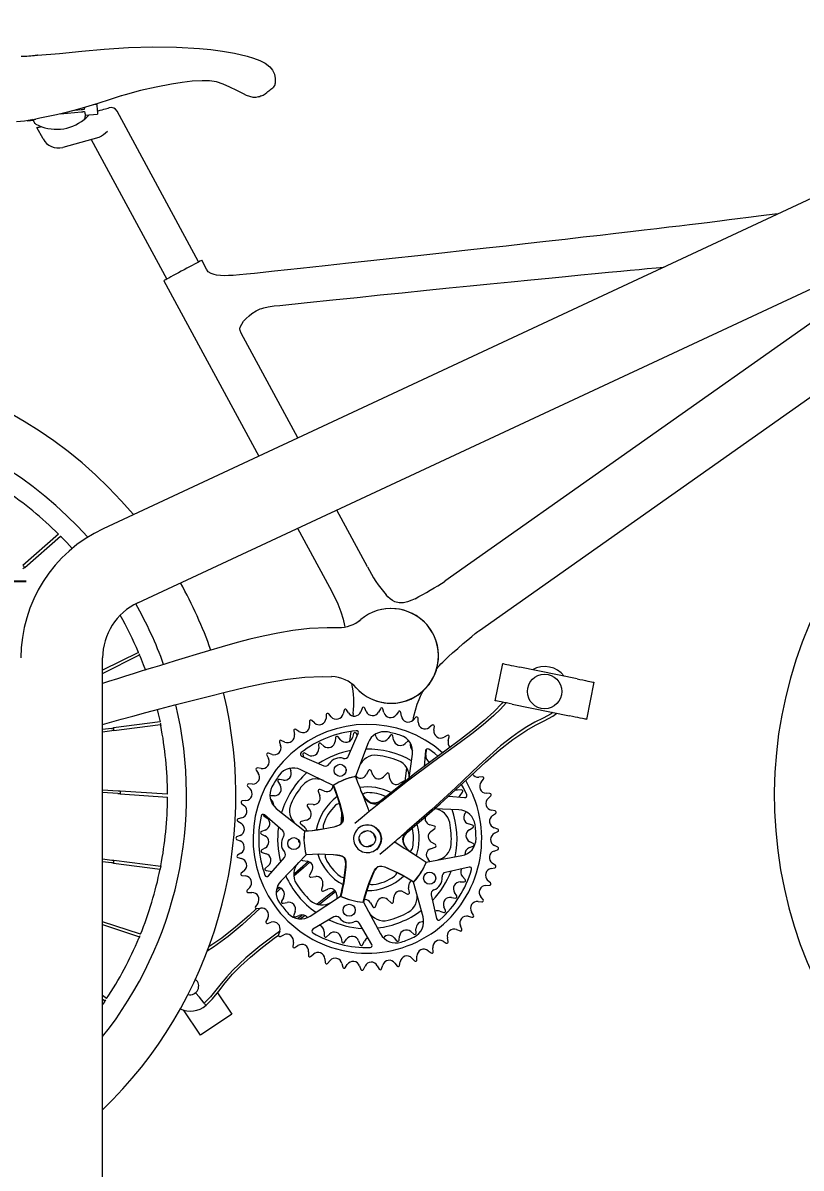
# Model space of a CAD drawing. Header units: inches. Extents: x -8 to 544, y 1 to 138.
# Drawn here: x 18.93 to 41.52, y 94.96 to 128.2 of the extents above; entities that cross this region are included whole.
import ezdxf

# ---------------------------------------------------------------- set-up
doc = ezdxf.new("R2010")
doc.units = ezdxf.units.IN
doc.layers.add('ZANO_R', color=7, linetype='Continuous', lineweight=0)
doc.layers.add('ZANO_W', color=1, linetype='Continuous', lineweight=0)
doc.styles.get("Standard").update_dxf_attribs({"font": 'arial.ttf'})
doc.dimstyles.new('amerykanie', dxfattribs={"dimtxt": 50, "dimasz": 50, "dimexe": 0.5, "dimexo": 0.5, "dimgap": 1, "dimtad": 1, "dimdec": 0, "dimzin": 0, "dimlunit": 5, "dimtxsty": 'Standard', "dimcen": 0.09, "dimclrd": 1, "dimclre": 1, "dimclrt": 1, "dimazin": 0, "dimtfac": 1, "dimtdec": 0, "dimtmove": 0, "dimatfit": 3, "dimfxl": 1, "dimtzin": 0, "dimarcsym": 1})

# ---------------------------------------------------------------- blocks, each defined once
blk = doc.blocks.new('*D412')
at = {"layer": 'ZANO_W', "color": 1, "lineweight": -2}
for p, q in [((19.024, 111.992), (-2.019, 111.992)), ((-1.519, 110.992), (-1.519, 94.154)), ((22.12, 93.154), (-2.019, 93.154))]:
    blk.add_line(p, q, dxfattribs=at)
at = {"layer": 'ZANO_W', "color": 1}
for points in [[(-1.353, 110.992), (-1.686, 110.992), (-1.519, 111.992)], [(-1.686, 94.154), (-1.353, 94.154), (-1.519, 93.154)]]:
    blk.add_solid(points, dxfattribs=at)
at = {"layer": 'ZANO_W', "color": 1, "insert": (-2.86, 102.573), "char_height": 1.625, "attachment_point": 5, "rotation": 90}
blk.add_mtext('18 13/16', dxfattribs=at)

msp = doc.modelspace()

# ---------------------------------------------------------------- linework, layer by layer
at = {"layer": 'ZANO_R'}
for p, q in [((52.74627, 128.1991), (21.26503, 113.51915)), ((19.33935, 127.25799), (19.36029, 127.26138)), ((19.35083, 127.26065), (19.34377, 127.25971)), ((22.26786, 111.36857), (53.74911, 126.04852)), ((25.76239, 126.04902), (25.79574, 126.05968)), ((25.80685, 126.06313), (25.82292, 126.06812)), ((25.82685, 126.07486), (25.81994, 126.07268)), ((20.62598, 125.67798), (20.43025, 125.65944)), ((21.07635, 125.82858), (20.97239, 125.81873)), ((21.09403, 125.64191), (21.11676, 125.64817)), ((24.03482, 121.26232), (21.66712, 125.63917)), ((19.05378, 125.36087), (19.24866, 125.37933)), ((19.25243, 125.33963), (19.24695, 125.39743)), ((20.02045, 125.56038), (20.63163, 125.61828)), ((20.73831, 125.55201), (20.74503, 125.48103)), ((20.74128, 125.52073), (21.10227, 125.55493)), ((19.51855, 124.83178), (19.34163, 125.15883)), ((19.44053, 125.18609), (19.46014, 125.1915)), ((21.13353, 124.87518), (20.09094, 124.58778)), ((20.91914, 124.81609), (23.11173, 120.76297)), ((24.26065, 121.05494), (24.12274, 121.30988)), ((44.03114, 121.05889), (31.18455, 112.00026)), ((23.02382, 120.71541), (25.77824, 115.6237)), ((32.19174, 110.57016), (44.95116, 119.56732)), ((26.9126, 116.15266), (25.26587, 119.19673)), ((28.93366, 112.41661), (28.04364, 114.06187)), ((19.97044, 113.35987), (18.93349, 112.45624)), ((26.90928, 113.5329), (27.8364, 111.81907)), ((18.98602, 112.39596), (20.02725, 113.30331)), ((22.28804, 109.93171), (21.24883, 109.41023)), ((21.24883, 109.32077), (22.32032, 109.85844)), ((21.24883, 93.31111), (21.24883, 109.76902)), ((32.64496, 108.52763), (32.86518, 109.60483)), ((35.01958, 109.16438), (33.35482, 109.50473)), ((35.50922, 109.06428), (35.289, 107.98708)), ((33.13459, 108.42753), (34.79936, 108.08718)), ((27.74145, 108.12357), (27.73217, 108.01425)), ((27.88274, 108.06238), (27.81178, 108.14605)), ((28.2545, 108.25419), (28.2301, 108.14722)), ((28.3859, 108.17393), (28.32727, 108.26666)), ((28.52405, 108.16151), (28.5141, 108.08505)), ((28.78073, 108.31213), (28.74168, 108.2096)), ((28.89969, 108.21437), (28.85454, 108.31435)), ((29.30991, 108.29627), (29.25697, 108.20018)), ((29.4141, 108.1829), (29.3833, 108.2882)), ((29.83173, 108.20692), (29.76593, 108.11913)), ((29.91913, 108.08015), (29.90329, 108.18872)), ((30.33604, 108.04582), (30.25866, 107.96804)), ((30.40495, 107.90812), (30.40436, 108.01783)), ((21.50642, 107.72274), (21.24883, 107.68913)), ((22.91363, 107.91643), (21.56631, 107.74063)), ((21.57666, 107.66134), (22.93075, 107.83802)), ((26.94709, 107.63598), (26.85581, 107.69684)), ((27.25157, 107.92282), (27.2576, 107.81328)), ((27.40001, 107.88189), (27.31809, 107.95487)), ((30.81302, 107.81609), (30.72557, 107.74984)), ((30.86209, 107.67015), (30.87678, 107.77887)), ((21.24883, 107.62865), (21.51418, 107.66327)), ((26.5328, 107.32942), (26.43394, 107.37699)), ((26.7944, 107.65585), (26.81562, 107.54821)), ((28.01062, 107.45897), (27.99642, 107.34205)), ((28.15707, 107.39032), (28.08077, 107.48005)), ((28.38889, 106.92663), (28.66765, 107.57472)), ((28.45599, 107.6388), (28.41871, 107.35248)), ((28.53489, 107.57431), (28.50061, 107.46163)), ((28.64428, 107.52038), (28.60764, 107.58289)), ((29.18537, 107.48226), (29.1588, 107.5538)), ((29.60333, 107.52593), (29.53257, 107.43177)), ((29.69584, 107.39326), (29.67462, 107.50911)), ((30.11504, 107.36368), (30.029, 107.28324)), ((31.25338, 107.52222), (31.15756, 107.46878)), ((31.28166, 107.37087), (31.31135, 107.47649)), ((26.37884, 107.32785), (26.41482, 107.22421)), ((27.51434, 107.25434), (27.52066, 107.13673)), ((27.67049, 107.21217), (27.57976, 107.28728)), ((28.95542, 107.30664), (28.58353, 106.3263)), ((30.1831, 107.21696), (30.1826, 107.29285)), ((30.62372, 107.07707), (30.58111, 106.61553)), ((30.63234, 106.95873), (30.65203, 107.07486)), ((26.01296, 106.9452), (26.06302, 106.84758)), ((26.16521, 106.96819), (26.06069, 107.00154)), ((27.02319, 106.91944), (27.67128, 106.64068)), ((27.06114, 106.96665), (27.07753, 106.89607)), ((27.22223, 106.95223), (27.11984, 107.01045)), ((30.14723, 106.27894), (30.24282, 106.97911)), ((25.7039, 106.51536), (25.76706, 106.42566)), ((25.85147, 106.55931), (25.74333, 106.57779)), ((26.68103, 106.56647), (26.71094, 106.49626)), ((27.94285, 106.071), (26.99865, 106.52692)), ((28.31253, 106.537), (28.29923, 106.43485)), ((28.96671, 106.50221), (28.90008, 106.3786)), ((29.09602, 106.37161), (29.03836, 106.49965)), ((29.5001, 106.41933), (29.40259, 106.31829)), ((29.58938, 106.2587), (29.56841, 106.39754)), ((30.03201, 106.19549), (30.0811, 106.57252)), ((25.45767, 106.0467), (25.5327, 105.96665)), ((25.59769, 106.11075), (25.48803, 106.114)), ((26.3373, 106.17927), (26.40158, 106.08057)), ((26.49361, 106.22082), (26.37748, 106.24051)), ((29.99136, 106.19563), (29.8702, 106.12463)), ((32.27363, 106.31848), (32.16436, 106.30864)), ((32.2379, 106.16871), (32.30798, 106.25313)), ((21.69665, 105.90033), (21.24883, 105.9311)), ((21.24883, 105.87098), (21.69254, 105.8405)), ((21.75403, 105.82625), (23.13171, 105.7316)), ((23.13171, 105.81175), (21.75951, 105.90603)), ((26.23538, 105.77158), (26.1176, 105.7708)), ((27.5073, 105.89851), (27.55216, 105.76544)), ((27.691, 105.90388), (27.55807, 105.94913)), ((31.29336, 105.75821), (31.75508, 105.71559)), ((31.66587, 105.938), (31.54825, 105.93168)), ((31.62369, 105.78185), (31.69881, 105.87257)), ((32.49135, 105.83591), (32.38178, 105.84137)), ((32.43513, 105.69257), (32.51627, 105.76641)), ((25.27907, 105.54832), (25.36451, 105.4795)), ((25.4088, 105.63124), (25.29976, 105.61919)), ((26.11727, 105.67291), (26.1691, 105.61748)), ((26.28932, 105.40374), (27.10676, 104.74711)), ((27.18832, 105.46304), (27.26741, 105.34701)), ((27.36376, 105.51778), (27.22355, 105.52548)), ((31.58906, 105.35906), (30.88318, 105.39326)), ((25.17156, 105.02993), (25.26575, 104.97367)), ((25.28849, 105.1301), (25.18218, 105.103)), ((25.92641, 105.19181), (26.02057, 105.12105)), ((26.47567, 104.7475), (25.94544, 105.21289)), ((27.15283, 105.0577), (27.01574, 105.0273)), ((31.80185, 105.29527), (31.80516, 105.29809)), ((32.63979, 105.32773), (32.53204, 105.34839)), ((32.56417, 105.19361), (32.6548, 105.25544)), ((25.97007, 104.77384), (25.85966, 104.73283)), ((26.99866, 104.95767), (27.10612, 104.86728)), ((28.76595, 104.69012), (28.93571, 104.75777)), ((30.87936, 104.88956), (30.74478, 104.92965)), ((30.7778, 104.73639), (30.89143, 104.8189)), ((31.98583, 104.91744), (31.87315, 104.95173)), ((31.8928, 104.78514), (31.99441, 104.8447)), ((32.71607, 104.80384), (32.61224, 104.83929)), ((32.62251, 104.68155), (32.72087, 104.73016)), ((25.13724, 104.50163), (25.23834, 104.45903)), ((25.2391, 104.6171), (25.13759, 104.57547)), ((25.85548, 104.65971), (25.9605, 104.60637)), ((26.95238, 104.41986), (26.96961, 104.41204)), ((28.76222, 104.35442), (28.69457, 104.52418)), ((29.10164, 104.68639), (29.16929, 104.51663)), ((30.90674, 104.35047), (30.78797, 104.42538)), ((32.00838, 104.38111), (31.90337, 104.43444)), ((25.26158, 104.10222), (25.16686, 104.04686)), ((25.97106, 104.25567), (25.86945, 104.19611)), ((25.87803, 104.12337), (25.99071, 104.08908)), ((27.15158, 104.0589), (26.42621, 103.30179)), ((29.09791, 104.35069), (28.92816, 104.28305)), ((30.13633, 104.16763), (30.27063, 104.08282)), ((30.64353, 103.84732), (31.67539, 104.03346)), ((30.76762, 104.23037), (30.8993, 104.27916)), ((31.89379, 104.26697), (32.0042, 104.30798)), ((32.60902, 104.16635), (32.71318, 104.2008)), ((32.71869, 104.27443), (32.6208, 104.32399)), ((21.51252, 103.8913), (21.24883, 103.92525)), ((21.24883, 103.86479), (21.50486, 103.83182)), ((21.56492, 103.81401), (22.91727, 103.63989)), ((22.93292, 103.7185), (21.57513, 103.89332)), ((25.17678, 103.9737), (25.28283, 103.94558)), ((26.06202, 103.74555), (25.97229, 103.66924)), ((26.06048, 103.44643), (26.52587, 103.97666)), ((27.05291, 103.88951), (27.1917, 103.86812)), ((30.74931, 103.8664), (30.6935, 103.92815)), ((31.88625, 103.70148), (31.19808, 103.54606)), ((32.6476, 103.74981), (32.55757, 103.8125)), ((25.3555, 103.59547), (25.2694, 103.52747)), ((25.28942, 103.4564), (25.39834, 103.44331)), ((25.99337, 103.5991), (26.11029, 103.5849)), ((27.32492, 103.58691), (27.25357, 103.46596)), ((27.2928, 103.40596), (27.43221, 103.4228)), ((31.77521, 103.3373), (31.69477, 103.42333)), ((32.52396, 103.65804), (32.63191, 103.67766)), ((25.51903, 103.10673), (25.44324, 103.02741)), ((26.31126, 103.1089), (26.31561, 103.10914)), ((27.63637, 103.18796), (27.6003, 103.05225)), ((27.65426, 103.00505), (27.78396, 103.05888)), ((30.15564, 102.96115), (30.12932, 103.09909)), ((30.55064, 102.25249), (30.27527, 103.26419)), ((31.62848, 103.26924), (31.74627, 103.27001)), ((32.36899, 103.16652), (32.47861, 103.17093)), ((32.50419, 103.24019), (32.42376, 103.3148)), ((25.47295, 102.95982), (25.58263, 102.96202)), ((26.50011, 102.81071), (26.44189, 102.70832)), ((27.27522, 102.2801), (28.15231, 102.85463)), ((28.0439, 102.88783), (28.04528, 102.78452)), ((29.51895, 102.75709), (29.62285, 102.66262)), ((29.68958, 102.68882), (29.70145, 102.82874)), ((29.97292, 102.98085), (30.09845, 102.91792)), ((30.78561, 102.89293), (30.94102, 102.20476)), ((31.37025, 102.82), (31.48638, 102.80031)), ((31.52657, 102.86154), (31.46229, 102.96024)), ((32.14711, 102.70135), (32.25628, 102.69046)), ((32.29126, 102.75549), (32.22199, 102.84057)), ((25.74899, 102.64551), (25.68497, 102.55641)), ((25.7238, 102.49361), (25.83212, 102.51105)), ((26.48569, 102.64961), (26.60042, 102.67626)), ((26.83394, 102.4144), (26.79439, 102.30346)), ((28.8207, 102.68458), (29.31659, 101.76075)), ((29.02144, 102.6641), (29.096, 102.5451)), ((29.16733, 102.55233), (29.21651, 102.68386)), ((31.03794, 102.42242), (31.14888, 102.38286)), ((31.19909, 102.43619), (31.15293, 102.54455)), ((32.01294, 102.30513), (31.95618, 102.39903)), ((22.34643, 101.74888), (21.24883, 102.113)), ((26.0409, 102.22077), (25.98991, 102.12363)), ((26.0371, 102.06684), (26.14193, 102.09919)), ((26.84772, 102.25325), (26.95608, 102.29941)), ((27.95692, 102.25454), (27.35046, 101.89408)), ((29.06602, 101.45762), (28.70555, 102.06408)), ((31.86266, 102.27159), (31.96925, 102.24561)), ((21.24883, 102.02875), (22.31744, 101.67425)), ((26.38909, 101.8408), (26.35211, 101.73751)), ((26.40674, 101.68784), (26.50605, 101.73446)), ((27.68076, 101.82385), (27.68154, 101.70607)), ((27.74882, 101.67713), (27.83486, 101.75757)), ((30.19338, 101.82865), (30.2841, 101.75353)), ((30.34952, 101.78647), (30.3432, 101.90409)), ((31.52116, 101.88559), (31.6231, 101.84503)), ((31.67464, 101.8979), (31.63151, 101.99878)), ((26.78676, 101.51298), (26.76452, 101.40555)), ((26.82553, 101.36397), (26.91739, 101.42396)), ((28.16802, 101.64756), (28.18924, 101.5317)), ((28.26053, 101.51488), (28.33129, 101.60904)), ((28.67849, 101.55855), (28.7195, 101.44814)), ((28.79263, 101.44396), (28.84596, 101.54897)), ((29.70679, 101.65049), (29.78309, 101.56076)), ((29.85324, 101.58184), (29.86744, 101.69877)), ((31.12927, 101.55088), (31.22457, 101.49653)), ((31.28297, 101.54171), (31.2543, 101.64761)), ((27.22619, 101.2437), (27.21912, 101.13422)), ((27.28532, 101.10153), (27.36794, 101.17372)), ((27.69882, 101.03819), (27.70705, 100.92879)), ((30.22564, 101.06025), (30.30227, 100.98173)), ((30.37085, 101.00906), (30.37248, 101.11876)), ((30.69461, 101.27397), (30.78142, 101.20689)), ((30.84554, 101.2435), (30.83188, 101.35236)), ((27.77716, 100.90564), (27.84892, 100.98863)), ((28.19545, 100.90047), (28.21883, 100.79328)), ((28.29148, 100.78011), (28.35099, 100.87227)), ((28.70642, 100.8332), (28.74449, 100.7303)), ((28.81826, 100.72737), (28.86437, 100.82693)), ((29.22177, 100.8377), (29.27379, 100.7411)), ((29.34726, 100.74847), (29.37906, 100.85347)), ((29.73149, 100.91387), (29.79644, 100.82546)), ((29.86817, 100.84298), (29.88505, 100.95138)), ((24.58157, 100.04968), (24.99712, 99.43365)), ((21.36377, 99.88151), (21.24883, 99.96992)), ((21.24883, 99.86904), (21.32044, 99.81396)), ((21.302, 99.78896), (21.24883, 99.71092)), ((24.08564, 98.81879), (23.59078, 99.55237)), ((24.99712, 99.43365), (24.08564, 98.81879))]:
    msp.add_line(p, q, dxfattribs=at)
at = {"layer": 'ZANO_R', "flags": 128}
for points in [[(19.36036, 127.26138), (20.00021, 127.3086), (20.64623, 127.37651), (21.29363, 127.44064), (22.00089, 127.48596), (22.70031, 127.50286), (23.38781, 127.49195), (24.05934, 127.45379), (24.3907, 127.42282), (24.72659, 127.37867), (25.07415, 127.31642), (25.44038, 127.23111), (25.62801, 127.17687), (25.80774, 127.11047), (25.96949, 127.02803), (26.10316, 126.92565), (26.18228, 126.82811), (26.23277, 126.71387), (26.25583, 126.5841), (26.26009, 126.44372)], [(19.33924, 127.25867), (19.33868, 127.25857), (19.33172, 127.25725), (19.31759, 127.25461), (19.29136, 127.24989), (19.25862, 127.2447), (19.2152, 127.23889), (19.16297, 127.23334), (19.1051, 127.22905), (19.04469, 127.22642), (18.97015, 127.22508), (18.88196, 127.22566)], [(25.76206, 126.05092), (25.69931, 126.03609), (25.61344, 126.03895), (25.52227, 126.06014), (25.42876, 126.09447), (25.33393, 126.13739), (25.14041, 126.23607), (24.94463, 126.33766), (24.75125, 126.42536), (24.55751, 126.48574), (24.35313, 126.51589), (24.13996, 126.52267), (23.84958, 126.50573), (23.55205, 126.47024), (23.25182, 126.42389), (22.80022, 126.33753), (22.34829, 126.23294), (21.89918, 126.11192), (21.75239, 126.06851)], [(25.82403, 126.0685), (25.90586, 126.10455), (25.96603, 126.14372), (26.01055, 126.1783), (26.04628, 126.20707), (26.09901, 126.24923), (26.13419, 126.27637), (26.1636, 126.29835), (26.18772, 126.31606), (26.19912, 126.32473), (26.22001, 126.34413), (26.24556, 126.38193), (26.2556, 126.4098), (26.26008, 126.44371)], [(26.21883, 126.34352), (26.21276, 126.33656), (26.20761, 126.33262)], [(21.78993, 126.08074), (21.46873, 125.97766), (21.11078, 125.86173), (20.75477, 125.75111), (20.40739, 125.65298), (20.15079, 125.59021), (19.90494, 125.53394), (19.66508, 125.48086), (19.42434, 125.4309), (19.30829, 125.41001)], [(25.76239, 126.04902), (25.79574, 126.05968), (25.82151, 126.06769)], [(20.71397, 125.68632), (20.70688, 125.68565), (20.69831, 125.68483), (20.6884, 125.68389), (20.67735, 125.68285), (20.66536, 125.68171), (20.65264, 125.68051), (20.63943, 125.67926), (20.62598, 125.67798)], [(20.71759, 125.74061), (20.71729, 125.73133), (20.71419, 125.69286), (20.71397, 125.68632)], [(21.07635, 125.82858), (21.07705, 125.82116), (21.07908, 125.79973), (21.08222, 125.76659), (21.08613, 125.72534), (21.09038, 125.68046), (21.09452, 125.63679), (21.09809, 125.59909), (21.10071, 125.57142), (21.10209, 125.5568), (21.10227, 125.55493)], [(21.11676, 125.64817), (21.17582, 125.66445), (21.23286, 125.68018), (21.28596, 125.69481), (21.33329, 125.70786), (21.37324, 125.71888), (21.40447, 125.72748), (21.42589, 125.73339), (21.43679, 125.73639), (21.43816, 125.73677)], [(19.21443, 125.39109), (19.19231, 125.38586), (18.98081, 125.3477), (18.75226, 125.33158)], [(19.21325, 125.39048), (19.27671, 125.40357), (19.30843, 125.40923)], [(20.63163, 125.61828), (20.64509, 125.61955), (20.6583, 125.6208), (20.67101, 125.62201), (20.68301, 125.62315), (20.69406, 125.62419), (20.70396, 125.62513), (20.71254, 125.62594), (20.71963, 125.62661)], [(20.71963, 125.62661), (20.73182, 125.58135), (20.73831, 125.55201)], [(19.34163, 125.15883), (19.34314, 125.15924), (19.3476, 125.16047), (19.35488, 125.16248), (19.36477, 125.16521), (19.37696, 125.16857), (19.39108, 125.17246), (19.4067, 125.17677), (19.42335, 125.18136), (19.44053, 125.18609)], [(21.38953, 125.04944), (21.38882, 125.04883), (21.33084, 124.99952), (21.27288, 124.95313), (21.21289, 124.91169), (21.13353, 124.87518)], [(40.8708, 122.66147), (40.75866, 122.64697), (40.36075, 122.59613), (39.99997, 122.55053), (39.68162, 122.51066), (39.43728, 122.48029), (39.23079, 122.45476), (39.02083, 122.42893), (38.79301, 122.40106), (38.5463, 122.37103), (38.27957, 122.33875), (37.99155, 122.3041), (37.68089, 122.26695), (37.33976, 122.2264), (36.97185, 122.18296), (36.57528, 122.13645), (36.14799, 122.08666), (35.68772, 122.0334), (35.20123, 121.97748), (34.67809, 121.91775), (34.11559, 121.85396), (33.51082, 121.78584), (32.9622, 121.72443), (32.37883, 121.65949), (31.75852, 121.59082), (31.09897, 121.51821), (30.3977, 121.44143), (29.6521, 121.36022), (29.03338, 121.29315), (28.38418, 121.22306), (27.70302, 121.14982), (26.98837, 121.07328), (26.23862, 120.99328), (25.65291, 120.93102)], [(24.12274, 121.30988), (24.1166, 121.30656), (24.09833, 121.29668), (24.06833, 121.28045), (24.02726, 121.25823), (23.97606, 121.23054), (23.91586, 121.19797), (23.84801, 121.16126), (23.77402, 121.12124), (23.69555, 121.07879), (23.61434, 121.03486), (23.53222, 120.99043), (23.45101, 120.9465), (23.37254, 120.90405), (23.29855, 120.86403), (23.2307, 120.82732), (23.17049, 120.79475), (23.11929, 120.76706), (23.07823, 120.74484), (23.04823, 120.72861), (23.02995, 120.71873), (23.02382, 120.71541)], [(25.65281, 120.93097), (25.42421, 120.90672), (25.21706, 120.88611), (25.03903, 120.87175), (24.89837, 120.86442), (24.79142, 120.86253), (24.66857, 120.86642), (24.55694, 120.87869), (24.48375, 120.8938), (24.39455, 120.92485), (24.31424, 120.97858), (24.26, 121.05619)], [(26.22663, 119.9846), (26.39224, 120.0019), (27.18277, 120.08417), (27.93086, 120.1617), (28.63873, 120.23475), (29.30846, 120.30355), (29.94205, 120.36835), (30.64493, 120.43988), (31.30313, 120.5065), (31.91938, 120.56853), (32.49622, 120.62626), (33.10691, 120.687), (33.67306, 120.74295), (34.19769, 120.79445), (34.68356, 120.84182), (35.13324, 120.88538), (35.54908, 120.92539), (35.93326, 120.96211), (36.28774, 120.99578), (36.5627, 121.02174), (36.81914, 121.04582), (37.05846, 121.06818), (37.31574, 121.09209), (37.55207, 121.11392)], [(25.26623, 119.19581), (25.23574, 119.2755), (25.23472, 119.31922), (25.24377, 119.36515), (25.28476, 119.45707), (25.34056, 119.53855), (25.41588, 119.62389), (25.49752, 119.6996), (25.58172, 119.76521), (25.70277, 119.84183), (25.79949, 119.88953), (25.82564, 119.90043), (25.86556, 119.91542), (25.92539, 119.93442), (26.05305, 119.96292), (26.22672, 119.98463)], [(19.96464, 113.365), (19.96601, 113.36379), (19.97044, 113.35986)], [(20.02725, 113.30331), (20.03121, 113.29892), (20.0347, 113.29496), (20.03462, 113.29506)], [(20.03461, 113.29501), (20.2085, 113.11534), (20.3641, 112.94721)], [(18.93335, 112.3614), (18.96113, 112.38335), (18.98638, 112.39473)], [(18.93349, 112.45624), (18.93613, 112.45451), (18.94238, 112.44846), (18.95127, 112.439), (18.96145, 112.42758), (18.97137, 112.41593), (18.97953, 112.40583), (18.98467, 112.39882), (18.98602, 112.39596), (18.98597, 112.39593)], [(27.83534, 111.82105), (27.96023, 111.58376), (28.07276, 111.34172), (28.16486, 111.10517), (28.23126, 110.89228), (28.27278, 110.71462), (28.27985, 110.66959)], [(30.32019, 111.48893), (30.22681, 111.44144), (30.10143, 111.39466), (29.98387, 111.36952), (29.86005, 111.3668), (29.72839, 111.3985), (29.66125, 111.4323), (29.59408, 111.48018), (29.52695, 111.54229), (29.47486, 111.59997)], [(28.09251, 110.64559), (27.76855, 110.64578), (27.25578, 110.61992), (26.77369, 110.56617), (26.3292, 110.49221), (25.91223, 110.40487), (25.52171, 110.31027), (25.1567, 110.21331), (24.71939, 110.08994), (24.32215, 109.97452), (23.96352, 109.86863), (23.64229, 109.77253), (23.35757, 109.68644), (23.10875, 109.61056), (22.89537, 109.54505), (22.69812, 109.48415), (22.52508, 109.43049), (22.33693, 109.37191), (22.13255, 109.30803), (21.91185, 109.23878), (21.67484, 109.16413), (21.42153, 109.084), (21.24883, 109.0291)], [(30.94761, 109.4543), (30.94761, 109.45412), (30.95073, 109.45711), (30.95694, 109.46587), (30.96573, 109.47803), (30.99027, 109.50921), (31.0241, 109.54846), (31.06685, 109.59461), (31.12131, 109.65017), (31.19141, 109.71853), (31.2864, 109.80773), (31.40812, 109.9184), (31.55424, 110.04761), (31.71631, 110.18741), (31.84505, 110.29605), (31.96443, 110.39463), (32.06463, 110.47502), (32.13974, 110.53265), (32.19454, 110.57213)], [(22.33624, 109.81574), (22.42814, 109.58322), (22.48914, 109.41945)], [(32.86518, 109.60483), (32.87262, 109.60331), (32.89471, 109.59879), (32.93078, 109.59142), (32.97973, 109.58141), (33.04009, 109.56907), (33.11, 109.55478), (33.18735, 109.53897), (33.26979, 109.52211), (33.35482, 109.50473)], [(21.24883, 107.84229), (21.7874, 107.98962), (22.12833, 108.08177), (22.50027, 108.18169), (22.90455, 108.28949), (23.34103, 108.40465), (23.80946, 108.5264), (24.30948, 108.65372), (24.8406, 108.78533), (25.40215, 108.91896), (25.99302, 109.04592), (26.61163, 109.15192), (27.11587, 109.20872), (27.63496, 109.23125), (27.89443, 109.22482)], [(35.01958, 109.16438), (35.10461, 109.147), (35.18705, 109.13015), (35.2644, 109.11433), (35.33432, 109.10004), (35.39467, 109.0877), (35.44362, 109.07769), (35.47969, 109.07032), (35.50178, 109.0658), (35.50922, 109.06428)], [(30.26516, 107.97457), (30.2822, 108.0765), (30.32717, 108.25177), (30.38244, 108.42499), (30.43354, 108.5629), (30.4729, 108.65627), (30.49064, 108.69446), (30.5056, 108.72462), (30.52094, 108.75385), (30.53523, 108.7801), (30.546, 108.80026), (30.54985, 108.81054), (30.54888, 108.81009)], [(32.86843, 108.48194), (32.84388, 108.45336), (32.60076, 108.20434), (32.32782, 107.9551), (32.02623, 107.70457), (31.6405, 107.40712), (31.22264, 107.09765), (30.77906, 106.76769), (30.3152, 106.41115), (29.83217, 106.03097), (29.3324, 105.63368)], [(32.95889, 108.46345), (32.79418, 108.28736), (32.60376, 108.10247), (32.28967, 107.82765), (31.96285, 107.56834), (31.62795, 107.31948), (30.85794, 106.7647), (30.10067, 106.19293), (29.3549, 105.6066)], [(33.13459, 108.42753), (33.04957, 108.44491), (32.96713, 108.46176), (32.88977, 108.47758), (32.81986, 108.49187), (32.75951, 108.50421), (32.71055, 108.51422), (32.67449, 108.52159), (32.65239, 108.52611), (32.64496, 108.52763)], [(22.83473, 108.2707), (22.8633, 108.1488), (22.91362, 107.91643)], [(34.31468, 108.18627), (34.26631, 108.15217), (34.03365, 108.02337), (33.79694, 107.90143), (33.56584, 107.77049), (33.34224, 107.62783), (33.12562, 107.47447), (32.79794, 107.21599), (32.48319, 106.94216), (32.17723, 106.65848), (31.49087, 106.00304), (30.79014, 105.36323), (30.0772, 104.7374)], [(30.0997, 104.71032), (30.57861, 105.12617), (31.04933, 105.53897), (31.50458, 105.94798), (31.94067, 106.3527), (32.36401, 106.74459), (32.7566, 107.08838), (33.15506, 107.40212), (33.56552, 107.67769), (33.81436, 107.81945), (34.06672, 107.94811), (34.31234, 108.08115), (34.42923, 108.16285)], [(35.289, 107.98708), (35.28156, 107.9886), (35.25947, 107.99312), (35.2234, 108.00049), (35.17444, 108.0105), (35.11409, 108.02284), (35.04418, 108.03713), (34.96683, 108.05294), (34.88438, 108.0698), (34.79936, 108.08718)], [(22.92213, 107.88034), (22.92489, 107.86819), (22.92824, 107.85181), (22.93114, 107.83586), (22.93335, 107.8221), (22.93479, 107.81212), (22.93547, 107.80709), (22.93544, 107.8073)], [(30.12743, 107.37157), (30.12451, 107.37026), (30.11504, 107.36368)], [(30.98037, 106.91932), (30.8923, 106.99181), (30.71738, 107.121)], [(27.95144, 106.07645), (27.95144, 106.07645), (28.01916, 105.89816), (28.0797, 105.72132), (28.13191, 105.54771), (28.19042, 105.31839), (28.2161, 105.19983), (28.22538, 105.13767), (28.22747, 105.07229), (28.21687, 105.01394), (28.20767, 104.99218), (28.17679, 104.95186), (28.1228, 104.91506), (28.04041, 104.88315), (27.95549, 104.86115), (27.65252, 104.79992), (27.49777, 104.77605), (27.33421, 104.75636), (27.22236, 104.74585), (27.10554, 104.73702)], [(27.10676, 104.74711), (27.10677, 104.74711), (27.22151, 104.75547), (27.33608, 104.76588), (27.49663, 104.78468), (27.65182, 104.80808), (27.9579, 104.86927), (28.03979, 104.89034), (28.12217, 104.92204), (28.17359, 104.95707), (28.20227, 104.9945), (28.21085, 105.01477), (28.2209, 105.07019), (28.21905, 105.13189), (28.21011, 105.19267), (28.18413, 105.31242), (28.12533, 105.54108), (28.07336, 105.71249), (28.01115, 105.89266), (27.94285, 106.071), (27.94285, 106.071)], [(27.96282, 106.08356), (27.95434, 106.07827), (27.95227, 106.07697)], [(28.58353, 106.3263), (28.64712, 106.16673), (28.7107, 106.00716), (28.74679, 105.91659)], [(31.81541, 105.79963), (31.72043, 105.99525), (31.6651, 106.09543)], [(21.69235, 105.83906), (21.72752, 105.83494), (21.75342, 105.82514)], [(21.75939, 105.90611), (21.7139, 105.89989), (21.69683, 105.90182)], [(21.75951, 105.90603), (21.76016, 105.90293), (21.7603, 105.89424), (21.7599, 105.88126), (21.75902, 105.86599), (21.7578, 105.85073), (21.75642, 105.83783), (21.7551, 105.82923), (21.75403, 105.82625), (21.75398, 105.82627)], [(23.13126, 105.8191), (23.13125, 105.81923), (23.13158, 105.81398), (23.1317, 105.81175)], [(26.1176, 105.7708), (26.1062, 105.76906), (26.10318, 105.76801)], [(28.74679, 105.91659), (28.80812, 105.76276), (28.8615, 105.62873), (28.91925, 105.48379), (28.97929, 105.33313)], [(29.3549, 105.6066), (29.27984, 105.557), (29.20104, 105.52981), (29.12024, 105.52645), (29.03916, 105.54833), (28.95955, 105.59688), (28.88313, 105.67349), (28.81163, 105.77959), (28.74679, 105.91659)], [(29.3324, 105.63368), (29.27979, 105.59673), (29.23054, 105.57315), (29.14758, 105.55469), (29.08946, 105.55702), (29.04443, 105.56772), (28.98534, 105.59446), (28.91321, 105.64946), (28.87332, 105.69253), (28.83626, 105.74309)], [(31.54825, 105.93168), (31.49507, 105.93595), (31.49457, 105.93606)], [(31.59286, 105.73056), (31.59546, 105.73658), (31.62369, 105.78185)], [(29.33362, 105.63221), (29.33274, 105.63328), (29.33961, 105.625), (29.3549, 105.6066)], [(28.9871, 105.31352), (28.77784, 105.13963), (28.56461, 104.96244)], [(27.10546, 104.73631), (27.10498, 104.73223), (27.10401, 104.72369)], [(28.66888, 104.83696), (28.66888, 104.83696), (28.78765, 104.90587), (28.92217, 104.93167), (29.05699, 104.91164), (29.17924, 104.84732), (29.24703, 104.78225), (29.24703, 104.78225)], [(29.24703, 104.78225), (29.24704, 104.78225), (29.31582, 104.66479), (29.34272, 104.53258), (29.32401, 104.39554), (29.26096, 104.27314), (29.19498, 104.20385), (29.19498, 104.20385)], [(30.0772, 104.7374), (30.01469, 104.67268), (29.97354, 104.60019), (29.95544, 104.52137), (29.96212, 104.43766), (29.99527, 104.3505), (30.0566, 104.26135), (30.14782, 104.17164), (30.27063, 104.08282)], [(30.1207, 104.19881), (30.09774, 104.22101), (30.06404, 104.25989), (30.02011, 104.32613), (29.99746, 104.37672), (29.9835, 104.4302), (29.98164, 104.50825), (29.99159, 104.55508), (30.01265, 104.60566), (30.04778, 104.65824), (30.0997, 104.71032)], [(30.09848, 104.71179), (30.09937, 104.71072), (30.09249, 104.719), (30.0772, 104.7374)], [(29.29925, 104.07838), (29.51248, 104.25557), (29.72174, 104.42946)], [(29.73914, 104.41848), (29.8739, 104.33337), (30.00201, 104.25247), (30.13633, 104.16763)], [(27.14581, 104.08177), (27.14822, 104.07207), (27.14882, 104.0697)], [(27.14906, 104.06875), (27.33955, 104.07807), (27.52644, 104.08099), (27.70769, 104.07699), (27.94386, 104.06178), (28.06456, 104.04956), (28.12654, 104.03918), (28.18937, 104.02096), (28.24159, 103.99285), (28.25944, 103.97738), (28.28824, 103.93555), (28.30656, 103.87283), (28.31144, 103.78461), (28.30613, 103.69706), (28.27074, 103.38999), (28.24561, 103.23543), (28.2138, 103.0738), (28.18923, 102.96417), (28.16154, 102.85034), (28.16154, 102.85034)], [(28.15231, 102.85463), (28.15231, 102.85463), (28.17982, 102.96634), (28.20533, 103.07852), (28.23706, 103.23702), (28.26277, 103.39184), (28.29915, 103.70185), (28.30442, 103.78624), (28.29972, 103.8744), (28.2823, 103.93411), (28.25557, 103.97297), (28.23894, 103.98738), (28.18933, 104.01407), (28.13008, 104.03138), (28.06951, 104.04166), (27.9476, 104.05395), (27.71196, 104.06869), (27.53288, 104.07223), (27.34231, 104.06874), (27.15159, 104.0589), (27.15158, 104.0589)], [(30.27063, 104.08282), (30.40646, 103.99703), (30.5527, 103.90468), (30.64353, 103.84732)], [(21.50471, 103.83045), (21.52482, 103.82819), (21.5644, 103.81366)], [(21.57465, 103.89432), (21.54082, 103.88973), (21.51264, 103.89264)], [(22.93546, 103.73251), (22.93551, 103.73286), (22.93496, 103.72874), (22.93365, 103.71954), (22.93156, 103.7063), (22.92876, 103.69055), (22.92546, 103.67412), (22.92205, 103.65886), (22.91901, 103.64641), (22.91687, 103.63815), (22.91603, 103.63501), (22.91608, 103.63518)], [(27.22021, 103.85761), (26.81453, 103.50185), (26.79898, 103.48788)], [(27.26059, 103.84272), (27.07757, 103.68102), (26.80255, 103.43322)], [(28.81055, 102.68522), (28.81055, 102.68523), (28.86055, 102.86927), (28.91552, 103.04792), (28.97533, 103.21906), (29.06278, 103.43897), (29.1117, 103.54999), (29.14072, 103.60573), (29.17747, 103.65985), (29.22034, 103.70083), (29.24057, 103.71303), (29.28925, 103.72749), (29.35456, 103.72553), (29.43997, 103.70291), (29.5216, 103.6708), (29.8027, 103.54226), (29.94193, 103.4706), (30.08582, 103.3904), (30.18249, 103.33316), (30.28219, 103.27164)], [(30.27527, 103.26419), (30.27527, 103.26419), (30.17752, 103.32488), (30.07872, 103.3838), (29.93778, 103.46296), (29.79848, 103.53525), (29.51488, 103.66565), (29.43625, 103.69674), (29.35096, 103.71951), (29.28878, 103.72139), (29.24357, 103.70798), (29.22472, 103.69662), (29.18401, 103.65769), (29.14924, 103.60669), (29.12074, 103.55226), (29.07138, 103.44011), (28.98455, 103.22055), (28.92584, 103.05134), (28.87027, 102.86901), (28.8207, 102.68458), (28.8207, 102.68458)], [(26.11029, 103.5849), (26.16192, 103.57145), (26.16795, 103.56887)], [(26.42038, 103.08163), (26.37565, 103.04025), (26.29274, 102.96127)], [(26.3687, 103.1013), (26.35928, 103.09284), (26.29805, 103.03601)], [(30.28139, 103.27077), (30.28546, 103.27518), (30.29127, 103.28152)], [(27.9851, 103.02119), (27.76727, 102.85106), (27.47349, 102.62601)], [(27.52628, 102.61247), (27.54866, 102.62967), (28.01058, 102.99323)], [(28.16218, 102.85004), (28.16592, 102.84833), (28.17374, 102.84476)], [(28.83893, 102.75442), (28.84601, 102.75548), (28.86907, 102.75714)], [(25.81892, 102.50893), (25.68831, 102.38391), (25.29744, 102.02408), (24.89148, 101.68344), (24.46157, 101.37314), (24.28068, 101.26084)], [(25.71325, 102.49377), (25.49985, 102.29623), (25.10726, 101.95243), (24.7088, 101.63869), (24.3305, 101.38471)], [(28.79716, 102.68616), (28.80713, 102.68545), (28.80957, 102.68529)], [(27.0534, 102.31151), (27.00881, 102.27832), (26.91241, 102.20872)], [(26.99332, 102.20508), (27.0848, 102.27313), (27.11593, 102.29706)], [(22.32839, 101.70177), (22.32796, 101.7006), (22.32225, 101.68587), (22.31584, 101.67038), (22.30946, 101.65586), (22.30392, 101.64389), (22.29999, 101.63573), (22.29829, 101.63227), (22.29844, 101.63256)], [(26.38458, 101.82821), (26.2378, 101.72259), (25.81247, 101.4043), (25.40331, 101.06769), (25.01944, 100.7017), (24.85042, 100.51631), (24.69044, 100.32234), (24.53626, 100.12335), (24.37534, 99.93024), (24.19402, 99.75478)], [(24.24896, 99.68867), (24.4391, 99.87447), (24.61935, 100.09614), (24.80678, 100.33925), (25.01998, 100.58745), (25.2631, 100.83647), (25.53604, 101.08571), (25.83763, 101.33624), (26.22336, 101.63369), (26.35074, 101.72803)], [(24.19402, 99.75478), (24.05563, 99.92131), (23.94648, 100.05267)], [(24.19402, 99.75478), (24.20721, 99.73891), (24.21856, 99.72525), (24.2358, 99.70451), (24.24588, 99.69237), (24.2488, 99.68886)]]:
    msp.add_lwpolyline(points, dxfattribs=at)
at = {"layer": 'ZANO_R'}
for centre, radius in [((34.07709, 108.79595), 0.49976), ((28.14012, 106.50751), 0.17492), ((28.93193, 104.52041), 0.23739), ((26.7974, 104.3814), 0.17492), ((30.74051, 103.37822), 0.17492), ((28.40453, 102.44739), 0.17492)]:
    msp.add_circle(centre, radius, dxfattribs=at)
for centre, radius, start, end in [((19.36473, 127.14763), 0.11383, 92.284527, 97.037026), ((21.49129, 125.54405), 0.19991, 28.509289, 105.41172), ((19.35193, 125.34905), 0.09995, 185.41172, 242.145962), ((19.90533, 126.39627), 1.2844, 242.145962, 308.677478), ((20.64553, 125.4716), 0.09995, 308.677478, 5.41172), ((20.14088, 126.1566), 0.94868, 307.617407, 318.779029), ((19.95812, 125.06957), 0.49976, 208.41172, 285.41172), ((12.43969, 105.76982), 12.67514, 40.060676, 264.472875), ((53.42041, 105.76982), 12.67514, 104.775314, 264.472875), ((12.43969, 105.76982), 11.24471, 41.861895, 180), ((12.43969, 105.76982), 10.69164, 45.265965, 55.98604), ((23.01375, 109.76902), 4.13782, 115, 180), ((32.71826, 114.33343), 4.2423, 206.878034, 220.134607), ((12.43969, 105.76982), 12.67514, 19.469579, 29.165227), ((25.40981, 120.75924), 10.49123, 297.908701, 303.409847), ((23.01375, 109.76902), 1.76492, 115, 180), ((12.43969, 105.76982), 11.24471, 19.821861, 29.689813), ((12.43969, 105.76982), 10.69164, 22.908804, 29.349692), ((29.62316, 109.8291), 1.37435, 222.355462, 129.987969), ((29.62316, 109.8291), 1.37435, 0, 103.525523), ((28.09777, 111.64777), 0.99933, 269.717874, 309.987405), ((28.23955, 111.46157), 0.76474, 305.779832, 310.10631), ((21.6335, 109.57761), 0.74203, 18.718417, 24.514205), ((29.62316, 109.8291), 1.37435, 222.355462, 0), ((29.62316, 109.8291), 1.37435, 269.999995, 0), ((34.0782, 108.80331), 0.71765, 37.530005, 119.36118), ((27.86907, 108.22988), 0.99932, 42.356335, 88.541066), ((25.94341, 108.45776), 2.59758, 353.405519, 12.740684), ((12.43969, 105.76982), 12.67514, 314.026672, 13.665272), ((12.43969, 105.76982), 11.24471, 321.573195, 13.589659), ((27.53298, 108.03116), 0.19991, 228.30291, 355.14922), ((27.78129, 108.12019), 0.03998, 40.30291, 175.14922), ((28.0352, 108.19169), 0.19991, 220.30291, 347.14922), ((28.29348, 108.24529), 0.03998, 32.30291, 167.14922), ((28.55487, 108.28076), 0.19991, 212.30291, 339.14922), ((28.8181, 108.2979), 0.03998, 24.30291, 159.14922), ((29.08188, 108.29664), 0.19991, 204.30291, 331.14922), ((29.34493, 108.27698), 0.03998, 16.30291, 151.14922), ((29.60597, 108.23902), 0.19991, 196.30291, 323.14922), ((29.86373, 108.18294), 0.03998, 8.30291, 143.14922), ((30.11694, 108.10902), 0.19991, 188.30291, 315.14922), ((30.36438, 108.01762), 0.03998, 0.30291, 135.14922), ((21.50658, 107.83775), 0.11369, 269.87514, 301.41128), ((21.65742, 107.7122), 0.09544, 162.667123, 212.201308), ((12.43969, 105.76982), 10.69164, 0.263916, 10.985974), ((28.93193, 104.52041), 3.31942, 48.85102, 21.726065), ((26.83363, 107.66358), 0.03998, 56.30291, 191.14922), ((27.058, 107.80229), 0.19991, 236.30291, 3.14922), ((27.29149, 107.92502), 0.03998, 48.30291, 183.14922), ((30.60485, 107.90918), 0.19991, 180.30291, 307.14922), ((30.83716, 107.78423), 0.03998, 352.30291, 127.14922), ((21.54352, 107.54854), 0.1173, 73.921621, 104.367923), ((26.4166, 107.34096), 0.03998, 64.30291, 199.14922), ((26.61948, 107.50955), 0.19991, 244.30291, 11.14922), ((28.93193, 104.52041), 3.1545, 95.923859, 127.528272), ((28.05031, 107.45415), 0.03998, 40.376789, 173.075342), ((28.30936, 107.51982), 0.19991, 220.376789, 343.075342), ((28.57314, 107.56267), 0.03998, 30.376789, 163.075342), ((28.61255, 107.59841), 0.05997, 336.726065, 95.923859), ((29.42269, 107.12939), 0.49976, 79.346829, 159.226065), ((29.37277, 107.55187), 0.19991, 200.376789, 323.075342), ((28.93193, 104.52041), 3.1545, 72.105302, 79.346829), ((29.6353, 107.50191), 0.03998, 10.376789, 143.075342), ((29.89248, 107.42926), 0.19991, 190.376789, 313.075342), ((29.74765, 107.04672), 0.49976, 352.226065, 72.105302), ((31.06019, 107.64337), 0.19991, 172.30291, 299.14922), ((31.27286, 107.48731), 0.03998, 344.30291, 119.14922), ((31.47411, 107.31678), 0.19991, 164.30291, 224.208016), ((26.22598, 107.15863), 0.19991, 252.30291, 19.14922), ((27.04689, 106.97453), 0.05997, 127.528272, 246.726065), ((27.32104, 107.126), 0.19991, 240.376789, 3.075342), ((27.55427, 107.25649), 0.03998, 50.376789, 183.075342), ((28.93193, 104.52041), 2.60356, 100.559689, 122.892441), ((27.79797, 107.36615), 0.19991, 230.376789, 353.075342), ((28.93193, 104.52041), 2.60356, 60.44065, 91.011481), ((30.383, 107.21828), 0.19991, 180.376789, 227.042798), ((30.68343, 107.07155), 0.05997, 55.528272, 174.726065), ((30.61261, 107.08154), 0.03998, 350.376789, 48.947147), ((25.88514, 106.75636), 0.19991, 260.30291, 27.14922), ((26.04854, 106.96345), 0.03998, 72.30291, 207.14922), ((27.10008, 106.97569), 0.03998, 60.376789, 193.075342), ((27.72065, 106.75545), 0.12494, 246.726065, 329.413204), ((28.14012, 106.50751), 0.36233, 74.038926, 149.413204), ((28.27411, 106.976), 0.12494, 254.038926, 336.726065), ((29.16324, 106.44544), 0.49976, 83.148202, 159.226065), ((28.93193, 104.52041), 2.43864, 68.303929, 83.148202), ((29.6487, 106.32193), 0.49976, 354.699662, 68.303929), ((30.82944, 106.92531), 0.19991, 170.376789, 245.793117), ((25.60361, 106.31057), 0.19991, 268.30291, 35.14922), ((25.73659, 106.53838), 0.03998, 80.30291, 215.14922), ((28.93193, 104.52041), 3.1545, 144.105302, 151.346829), ((26.78134, 106.07687), 0.49976, 64.226065, 144.105302), ((28.93193, 104.52041), 2.60356, 132.44065, 163.011481), ((26.52703, 106.41791), 0.19991, 260.376789, 23.075342), ((28.72411, 106.47346), 0.19991, 278.629555, 331.672512), ((29.0019, 106.48324), 0.03998, 24.244172, 151.672512), ((29.2783, 106.4537), 0.19991, 204.244172, 257.287128), ((29.52887, 106.39157), 0.03998, 8.591998, 136.020338), ((32.14642, 106.50774), 0.19991, 215.205871, 275.14922), ((25.48684, 106.07404), 0.03998, 88.30291, 223.14922), ((26.6023, 105.79337), 0.49976, 151.346829, 231.226065), ((26.23406, 105.97148), 0.19991, 270.376789, 33.075342), ((26.3708, 106.20109), 0.03998, 80.376789, 213.075342), ((28.93193, 104.52041), 2.43864, 140.303929, 155.148202), ((27.44008, 105.7588), 0.49976, 64.226065, 140.303929), ((27.73959, 106.08115), 0.19991, 309.933903, 356.757227), ((28.82883, 104.68308), 1.64661, 122.198223, 122.552109), ((28.93193, 104.52041), 1.83919, 100.919492, 122.215802), ((28.93193, 104.52041), 1.83919, 101.654331, 121.7978), ((28.9339, 104.51051), 1.84928, 100.921337, 101.652158), ((28.74385, 106.47546), 0.19991, 219.896346, 272.939302), ((28.93193, 104.52041), 1.50429, 62.99773, 98.472947), ((29.25874, 106.4571), 0.19991, 262.977382, 316.020338), ((29.78705, 106.28856), 0.19991, 188.591998, 241.634954), ((29.76914, 106.29711), 0.19991, 247.325208, 300.368164), ((30.01157, 106.16113), 0.03998, 50.986887, 120.368164), ((28.93193, 104.52041), 3.31942, 21.726065, 30.609818), ((32.39172, 106.04103), 0.19991, 140.30291, 267.14922), ((32.27722, 106.27866), 0.03998, 320.30291, 95.14922), ((12.43969, 105.76982), 10.69164, 349.015094, 359.733685), ((22.65379, 105.75351), 0.4786, 356.003551, 357.374638), ((25.38686, 105.82994), 0.19991, 276.30291, 43.14922), ((28.93193, 104.52041), 1.50429, 125.438229, 170.01367), ((27.54519, 105.91128), 0.03998, 71.200694, 198.629033), ((27.36272, 105.70158), 0.19991, 325.586077, 18.629033), ((27.75542, 106.09312), 0.19991, 251.200694, 304.24365), ((29.79655, 106.34499), 1.13376, 201.909623, 215.267394), ((28.93144, 105.65987), 0.19991, 90.024641, 132.319536), ((28.93193, 104.52041), 1.33937, 66.178936, 90.024641), ((31.66801, 105.89807), 0.03998, 320.376789, 93.075342), ((31.76059, 105.77531), 0.05997, 264.726065, 23.923859), ((32.56968, 105.54472), 0.19991, 132.30291, 259.14922), ((32.48936, 105.79598), 0.03998, 312.30291, 87.14922), ((25.30415, 105.57945), 0.03998, 96.30291, 231.14922), ((25.23911, 105.32381), 0.19991, 284.30291, 51.14922), ((26.02307, 105.48095), 0.19991, 356.409333, 43.075342), ((27.1726, 105.33526), 0.49976, 155.148202, 231.226065), ((27.22136, 105.48556), 0.03998, 86.852868, 214.281207), ((27.37474, 105.71738), 0.19991, 266.852868, 319.895824), ((28.93193, 104.52041), 1.33937, 133.42749, 162.024641), ((28.14862, 105.34794), 0.19991, 96.979533, 133.42749), ((228.57205, -144.77561), 319.96675, 128.507588, 128.5918027), ((30.83422, 104.89528), 0.49976, 11.148202, 84.757816), ((28.93193, 104.52041), 2.60356, 348.44065, 19.011481), ((31.56487, 104.85988), 0.49976, 7.346829, 87.226065), ((25.19206, 105.06426), 0.03998, 104.30291, 239.14922), ((28.93193, 104.52041), 3.1545, 167.923859, 199.528272), ((25.90588, 105.16782), 0.05997, 48.726065, 167.923859), ((25.95043, 105.22377), 0.03998, 174.505135, 233.075342), ((25.90047, 104.96124), 0.19991, 290.376789, 53.075342), ((27.02439, 104.98827), 0.03998, 102.505042, 229.933381), ((27.10954, 105.25287), 0.19991, 282.505042, 335.547998), ((27.10224, 105.23442), 0.19991, 341.238251, 34.281207), ((24.89206, 105.29666), 3.29858, 354.085017, 359.754513), ((30.80782, 105.10232), 0.19991, 161.608226, 194.678433), ((30.80185, 105.12124), 0.19991, 200.368686, 253.411642), ((31.93135, 105.14298), 0.19991, 130.376789, 253.075342), ((32.67683, 105.02847), 0.19991, 124.30291, 251.14922), ((32.63227, 105.28847), 0.03998, 304.30291, 79.14922), ((25.16323, 104.80205), 0.19991, 292.30291, 59.14922), ((25.87358, 104.69535), 0.03998, 110.376789, 243.075342), ((28.93193, 104.52041), 2.60356, 172.559689, 194.892441), ((26.39325, 104.6536), 0.12494, 326.038926, 48.726065), ((28.93193, 104.52041), 1.83919, 173.236329, 194.215802), ((28.93193, 104.52041), 1.83919, 173.654331, 193.7978), ((29.29003, 104.47697), 2.19991, 172.946494, 173.211375), ((26.97745, 104.71429), 0.19991, 11.038091, 49.933381), ((27.84809, 104.87205), 0.19991, 162.024641, 198.420711), ((28.93193, 104.52041), 0.39981, 129.726065, 309.727271), ((28.93193, 104.52041), 0.39981, 39.7261, 129.726044), ((28.93193, 104.52041), 0.39981, 309.727217, 39.726154), ((-177.81909, 344.36019), 317.23801, 310.8599073, 310.9448464), ((28.93193, 104.52041), 1.33937, 349.42749, 13.130834), ((28.93193, 104.52041), 1.50429, 341.006927, 16.458001), ((30.89526, 104.57463), 0.19991, 125.983303, 179.026259), ((30.86794, 104.85125), 0.03998, 305.983303, 73.411642), ((28.93193, 104.52041), 2.43864, 356.303929, 11.148202), ((31.99389, 104.61268), 0.19991, 120.376789, 243.075342), ((31.97419, 104.87919), 0.03998, 300.376789, 73.075342), ((28.93193, 104.52041), 3.1545, 0.105302, 7.346829), ((32.70315, 104.766), 0.03998, 296.30291, 71.14922), ((25.15277, 104.53848), 0.03998, 112.30291, 247.14922), ((25.16071, 104.27481), 0.19991, 300.30291, 67.14922), ((25.86997, 104.42814), 0.19991, 300.376789, 63.075342), ((26.7974, 104.3814), 0.36233, 146.038926, 221.413204), ((26.9689, 104.45627), 0.03998, 137.310473, 245.585555), ((30.89461, 104.59446), 0.19991, 184.716512, 237.759468), ((30.86677, 104.39542), 0.49976, 280.226065, 356.303929), ((31.58666, 104.52529), 0.49976, 280.226065, 0.105302), ((31.99028, 104.34546), 0.03998, 290.376789, 63.075342), ((32.7111, 104.50234), 0.19991, 116.30291, 243.14922), ((25.18703, 104.01234), 0.03998, 120.30291, 255.14922), ((25.88967, 104.16162), 0.03998, 120.376789, 253.075342), ((25.93251, 103.89783), 0.19991, 310.376789, 73.075342), ((26.43197, 104.05908), 0.12494, 318.726065, 41.413204), ((29.11034, 104.56615), 2.02337, 194.230749, 194.518748), ((28.93193, 104.52041), 1.50429, 197.364734, 242.072027), ((27.90285, 104.03116), 0.19991, 168.979533, 205.42749), ((30.85908, 105.00584), 1.09462, 223.944711, 237.782366), ((30.05205, 104.31134), 0.19991, 307.333338, 349.42749), ((30.84181, 104.06219), 0.19991, 169.064338, 222.107294), ((30.83708, 104.04292), 0.19991, 110.331129, 163.374085), ((30.88541, 104.31665), 0.03998, 290.331129, 57.759468), ((31.96339, 104.07957), 0.19991, 110.376789, 186.114462), ((32.6718, 103.97656), 0.19991, 108.30291, 235.14922), ((32.70063, 104.23876), 0.03998, 288.30291, 63.14922), ((21.64044, 103.8347), 0.07831, 165.460964, 195.318445), ((21.64294, 103.85417), 0.0783, 150.004147, 179.866005), ((25.23159, 103.75235), 0.19991, 308.30291, 75.14922), ((27.29314, 103.48425), 0.49976, 136.226065, 212.303929), ((27.059, 103.92903), 0.03998, 191.118337, 261.237729), ((27.16124, 103.67055), 0.19991, 28.194773, 81.237729), ((27.15275, 103.68848), 0.19991, 329.461564, 22.50452), ((28.93193, 104.52041), 1.33937, 205.42749, 234.024641), ((28.93193, 104.52041), 1.83919, 317.236329, 338.532638), ((28.93193, 104.52041), 1.83919, 317.654331, 337.7978), ((26.72951, 105.40292), 4.21183, 338.004029, 338.324913), ((31.89946, 103.64298), 0.05997, 343.528272, 102.726065), ((32.62475, 103.717), 0.03998, 280.30291, 55.14922), ((12.43969, 105.76982), 10.69164, 337.908804, 348.483156), ((25.29418, 103.4961), 0.03998, 128.30291, 263.14922), ((25.3745, 103.24484), 0.19991, 316.30291, 83.14922), ((25.99819, 103.63879), 0.03998, 130.376789, 263.075342), ((26.01541, 103.48599), 0.05997, 199.528272, 318.726065), ((28.93193, 104.52041), 2.60356, 204.44065, 235.011481), ((27.28801, 103.44565), 0.03998, 149.461564, 276.889903), ((27.45619, 103.22434), 0.19991, 43.846947, 96.889903), ((27.44317, 103.23932), 0.19991, 345.113738, 38.156694), ((28.26257, 103.59827), 0.19991, 234.024641, 270.420711), ((28.93193, 104.52041), 1.50429, 269.432553, 314.0165), ((28.93193, 104.52041), 1.33937, 277.42749, 306.024641), ((29.60209, 103.59885), 0.19991, 306.024641, 342.420711), ((28.93193, 104.52041), 2.60356, 316.559689, 338.892441), ((30.74051, 103.37822), 0.36233, 290.038926, 5.413204), ((28.93193, 104.52041), 3.1545, 311.923859, 343.528272), ((31.22561, 103.42419), 0.12494, 102.726065, 185.413204), ((31.84079, 103.55986), 0.19991, 152.866982, 223.075342), ((32.55972, 103.46136), 0.19991, 100.30291, 227.14922), ((26.78708, 102.95605), 0.49976, 136.226065, 216.105302), ((26.32633, 102.90952), 0.19991, 330.376789, 93.075342), ((28.93193, 104.52041), 2.43864, 212.303929, 227.148202), ((27.63894, 103.04198), 0.03998, 165.113738, 292.542077), ((27.86059, 102.87425), 0.19991, 59.499121, 112.542077), ((27.84402, 102.88516), 0.19991, 0.765911, 53.808868), ((29.07923, 103.3905), 0.19991, 240.979533, 277.42749), ((30.32569, 103.13656), 0.19991, 137.75999, 190.802946), ((30.31163, 103.12255), 0.19991, 117.182449, 132.069737), ((32.24994, 101.43497), 2.69173, 136.973326, 137.189799), ((30.90748, 102.92045), 0.12494, 110.038926, 192.726065), ((31.6298, 103.06934), 0.19991, 90.376789, 213.075342), ((31.746, 103.30999), 0.03998, 270.376789, 43.075342), ((32.37702, 102.96678), 0.19991, 92.30291, 219.14922), ((32.477, 103.21088), 0.03998, 272.30291, 47.14922), ((25.47214, 102.99979), 0.03998, 136.30291, 271.14922), ((25.58664, 102.76215), 0.19991, 324.30291, 91.14922), ((26.47665, 102.68856), 0.03998, 150.376789, 283.075342), ((27.61329, 103.09899), 0.49976, 227.148202, 303.226065), ((29.01029, 104.68913), 2.02522, 244.935148, 245.222892), ((28.93193, 104.52041), 1.83919, 245.236329, 266.215802), ((28.93193, 104.52041), 1.83919, 245.654331, 265.7978), ((28.85204, 102.55796), 0.19991, 32.070259, 85.113215), ((29.40376, 102.61385), 0.19991, 106.455642, 159.498598), ((29.38447, 102.60918), 0.19991, 47.722433, 100.765389), ((29.90064, 102.81184), 0.19991, 122.107816, 175.150772), ((29.88333, 102.80214), 0.19991, 63.374607, 116.417563), ((30.11637, 102.95366), 0.03998, 243.374607, 10.802946), ((29.8763, 102.82706), 0.49976, 299.148202, 15.226065), ((31.33684, 102.6229), 0.19991, 80.376789, 203.075342), ((31.49306, 102.83972), 0.03998, 260.376789, 33.075342), ((32.12727, 102.50243), 0.19991, 84.30291, 211.14922), ((32.26025, 102.73024), 0.03998, 264.30291, 39.14922), ((25.71744, 102.53308), 0.03998, 144.30291, 279.14922), ((25.8639, 102.31369), 0.19991, 332.30291, 99.14922), ((28.93193, 104.52041), 3.1545, 216.105302, 223.346829), ((26.64565, 102.48154), 0.19991, 340.376789, 103.075342), ((28.93102, 104.50585), 1.82461, 266.214124, 266.533464), ((29.41096, 102.64164), 0.49976, 208.226065, 284.303929), ((29.12988, 102.56633), 0.03998, 212.070259, 339.498598), ((28.93193, 104.52041), 2.60356, 276.44065, 307.011481), ((28.93193, 104.52041), 2.43864, 284.303929, 299.148202), ((29.64974, 102.6922), 0.03998, 227.722433, 355.150772), ((30.9708, 102.23412), 0.19991, 70.376789, 112.960863), ((31.16231, 102.42052), 0.03998, 250.376789, 23.075342), ((26.02531, 102.10505), 0.03998, 152.30291, 287.14922), ((26.20088, 101.90818), 0.19991, 340.30291, 107.14922), ((27.00137, 102.69816), 0.49976, 223.346829, 303.226065), ((26.83205, 102.29003), 0.03998, 160.376789, 293.075342), ((27.03443, 102.1155), 0.19991, 37.337668, 113.075342), ((28.93193, 104.52041), 2.60356, 244.559689, 266.892441), ((28.02076, 102.14714), 0.12494, 38.038926, 120.726065), ((28.40453, 102.44739), 0.36233, 218.038926, 293.413204), ((28.59815, 102.00024), 0.12494, 30.726065, 113.413204), ((30.06841, 102.12123), 0.49976, 295.346829, 15.226065), ((30.54282, 101.91481), 0.19991, 82.730616, 183.075342), ((30.99952, 102.21797), 0.05997, 192.726065, 311.923859), ((31.81532, 102.07737), 0.19991, 76.30291, 203.14922), ((31.97872, 102.28445), 0.03998, 256.30291, 31.14922), ((26.38975, 101.72403), 0.03998, 160.30291, 295.14922), ((26.59101, 101.55351), 0.19991, 348.30291, 115.14922), ((27.38111, 101.84252), 0.05997, 120.726065, 239.923859), ((28.93193, 104.52041), 3.1545, 239.923859, 271.528272), ((27.48086, 101.82254), 0.19991, 0.376789, 70.585149), ((27.72152, 101.70634), 0.03998, 180.376789, 313.075342), ((27.97139, 101.61155), 0.19991, 10.376789, 133.075342), ((29.75693, 101.99711), 0.49976, 208.226065, 288.105302), ((29.5545, 101.52099), 0.19991, 40.376789, 140.721514), ((30.06589, 101.67467), 0.19991, 50.376789, 173.075342), ((30.3096, 101.78433), 0.03998, 230.376789, 3.075342), ((31.44726, 101.69985), 0.19991, 68.30291, 195.14922), ((31.63788, 101.88218), 0.03998, 248.30291, 23.14922), ((12.43969, 105.76982), 10.69164, 326.582267, 337.234616), ((26.80367, 101.39744), 0.03998, 168.30291, 303.14922), ((27.0267, 101.25659), 0.19991, 356.30291, 123.14922), ((28.22857, 101.5389), 0.03998, 190.376789, 323.075342), ((28.4911, 101.48895), 0.19991, 20.376789, 143.075342), ((28.75698, 101.46206), 0.03998, 200.376789, 333.075342), ((29.0242, 101.45845), 0.19991, 110.491268, 153.075342), ((29.01446, 101.42698), 0.05997, 271.528272, 30.726065), ((29.81355, 101.58667), 0.03998, 220.376789, 353.075342), ((28.93193, 104.52041), 3.1545, 288.105302, 295.346829), ((31.03023, 101.37723), 0.19991, 60.30291, 187.14922), ((31.24438, 101.53126), 0.03998, 240.30291, 15.14922), ((27.25901, 101.13164), 0.03998, 176.30291, 311.14922), ((27.49948, 101.0232), 0.19991, 4.30291, 131.14922), ((28.00014, 100.85787), 0.19991, 12.30291, 139.14922), ((30.08257, 100.92062), 0.19991, 44.30291, 171.14922), ((30.57237, 101.1158), 0.19991, 52.30291, 179.14922), ((30.80587, 101.23852), 0.03998, 232.30291, 7.14922), ((27.74692, 100.93179), 0.03998, 184.30291, 319.14922), ((28.25789, 100.80179), 0.03998, 192.30291, 327.14922), ((28.51893, 100.76383), 0.19991, 20.30291, 147.14922), ((28.78198, 100.74418), 0.03998, 200.30291, 335.14922), ((29.04576, 100.74291), 0.19991, 28.30291, 155.14922), ((29.30899, 100.76006), 0.03998, 208.30291, 343.14922), ((29.57038, 100.79552), 0.19991, 36.30291, 163.14922), ((29.82866, 100.84913), 0.03998, 216.30291, 351.14922), ((30.33088, 101.00966), 0.03998, 224.30291, 359.14922), ((23.78677, 100.24486), 0.24988, 256.074798, 52.001761), ((20.70795, 100.24482), 0.74885, 322.496884, 328.169834), ((23.79102, 100.22274), 0.70352, 245.148049, 310.611489)]:
    msp.add_arc(centre, radius, start, end, dxfattribs=at)

# ---------------------------------------------------------------- dimensions: what is measured, and where the dimension line sits
at = {"layer": 'ZANO_W'}
dim = msp.add_linear_dim(base=(-1.519485, 93.153707), p1=(19.523947, 111.992262), p2=(22.62023, 93.153707), angle=90, dimstyle='amerykanie', override={"dimtxt": 1.625, "dimasz": 1, "dimgap": 0.5, "dimdec": 4, "dimaunit": 1, "dimadec": 1, "dimtdec": 4, "dimtmove": 1, "dimfrac": 2}, dxfattribs=at)
dim.commit()
dim.dimension.update_dxf_attribs({"geometry": '*D412', "text_midpoint": (-2.86025, 102.572985)})

doc.saveas('drawing.dxf')
